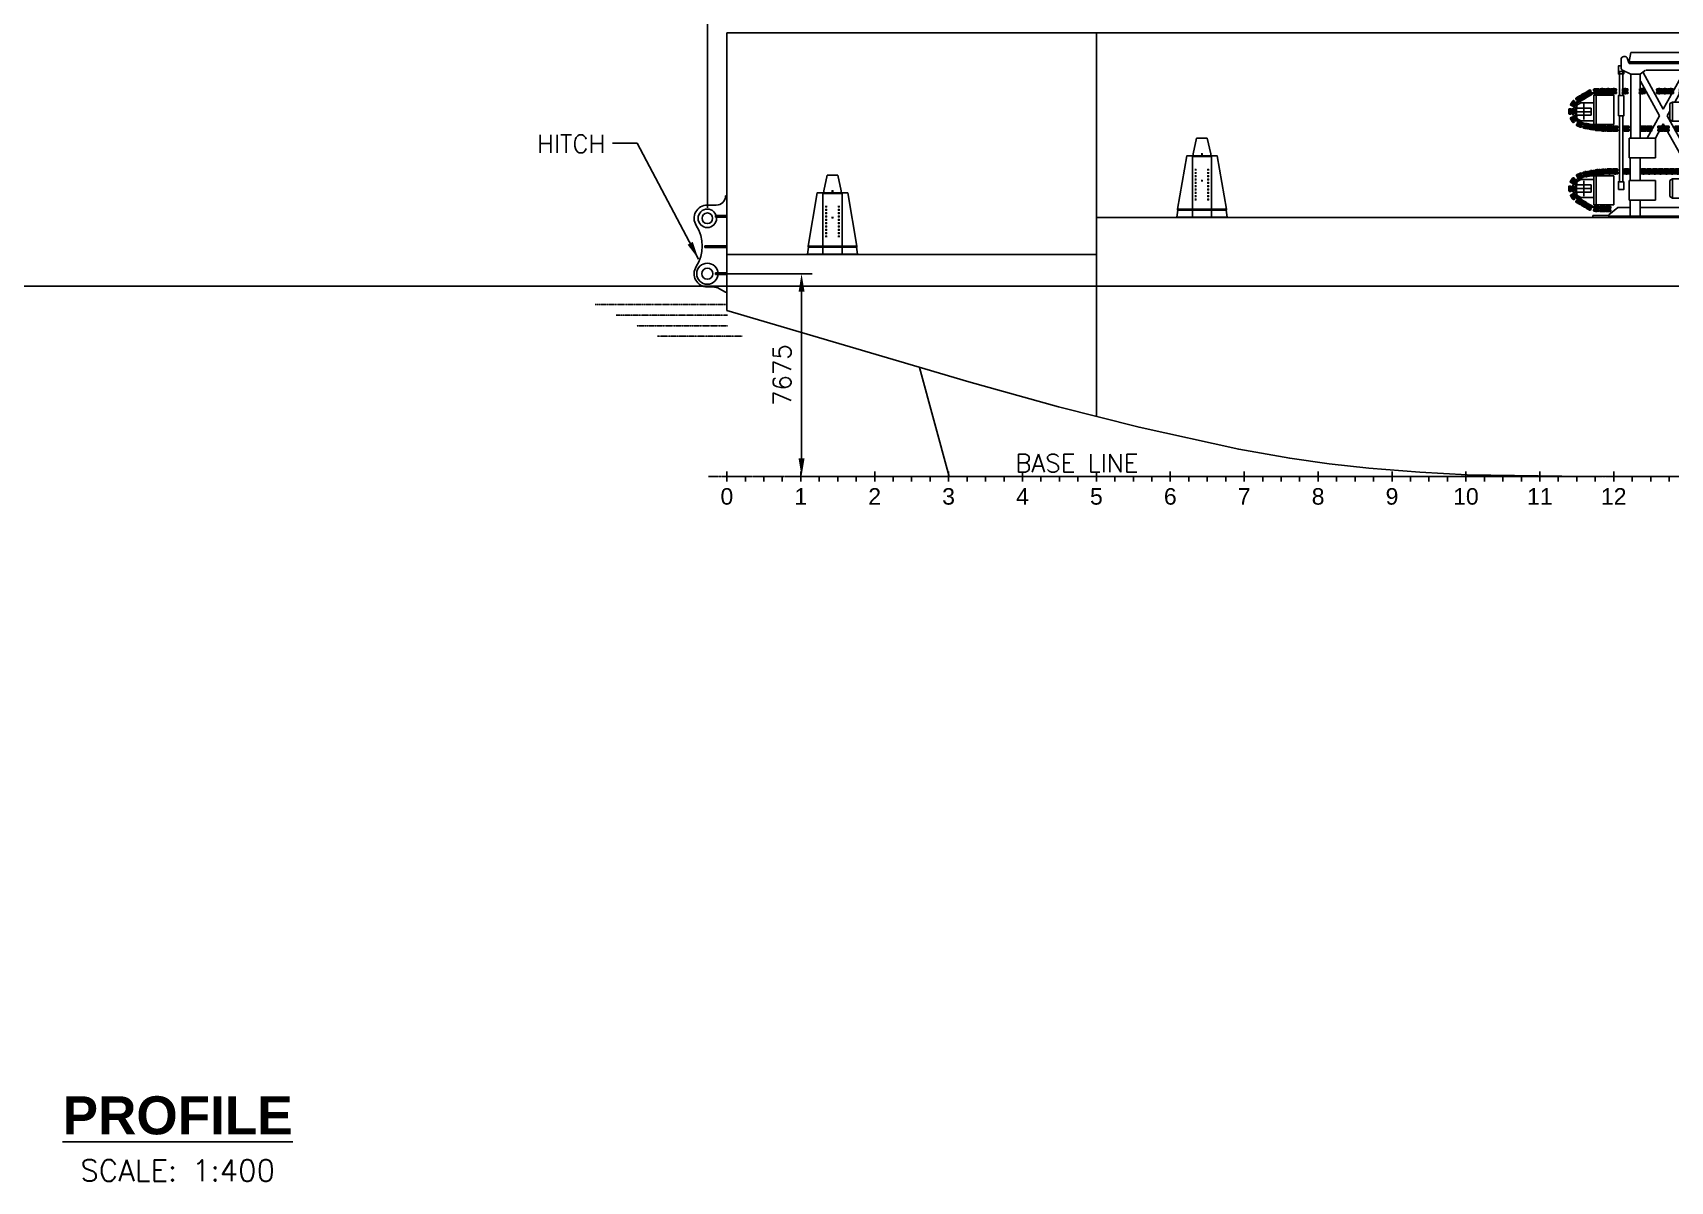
# Model space of a CAD drawing. Extents: x -77424 to 170509, y -26698 to 150000.
# Drawn here: x -26298 to 35741, y -26698 to 16803 of the extents above; entities that cross this region are included whole.
import ezdxf
from ezdxf.enums import TextEntityAlignment as Align

# ---------------------------------------------------------------- set-up
doc = ezdxf.new("R2010")
doc.units = 0
doc.header["$LTSCALE"] = 3.5
doc.header["$MEASUREMENT"] = 0
doc.header["$PDMODE"] = 35
doc.header["$PDSIZE"] = -1
doc.linetypes.add('CENTER2', pattern=[1.125, 0.75, -0.125, 0.125, -0.125])
doc.linetypes.add('E127-X-REF$0$CENTER2', pattern=[28.575, 19.05, -3.175, 3.175, -3.175])
doc.layers.get('0').update_dxf_attribs({"linetype": 'CONTINUOUS'})
doc.layers.get('DEFPOINTS').update_dxf_attribs({"color": 252, "linetype": 'CONTINUOUS'})
for name, color, linetype in [('2.15-TANKS', 4, 'CENTER2'), ('_REFERENCE', 253, 'CONTINUOUS'), ('DIM', 1, 'CONTINUOUS'), ('E127-X-REF$0$1.04-FRAMELINES', 2, 'E127-X-REF$0$CENTER2')]:
    doc.layers.add(name, color=color, linetype=linetype)
doc.styles.add('ARIALBOLD', font='arialbd.ttf')
doc.styles.add('E127-X-REF$0$USOS-Text', font='arial.ttf')
doc.styles.add('ROMANS', font='romans')
doc.dimstyles.new('400', dxfattribs={"dimscale": 400, "dimtxt": 1.7, "dimasz": 1.7, "dimexe": 1, "dimexo": 1, "dimgap": 1, "dimtad": 3, "dimdec": 0, "dimdsep": 46, "dimtxsty": 'ROMANS', "dimcen": 2.5, "dimclrd": 1, "dimclre": 1, "dimclrt": 2, "dimadec": 0, "dimazin": 0, "dimtfac": 1, "dimtdec": 0, "dimtmove": 0, "dimatfit": 3, "dimfxl": 2, "dimtolj": 1, "dimtzin": 0, "dimarcsym": 0})

# ---------------------------------------------------------------- blocks, each defined once
blk = doc.blocks.new('E127-X-REF$0$A$C379B12B5')
at = {"layer": '_REFERENCE'}
for p, q in [((-740, -2300), (-400, -2300)), ((-740, -5400), (-530, -5400)), ((-50, -5600), (-280, -5467)), ((-50, -5600), (0, -5600))]:
    blk.add_line(p, q, dxfattribs=at)
at = {"layer": '_REFERENCE', "ltscale": 0.2}
for p, q in [((-434, -2700), (0, -2700)), ((-434, -2760), (-434, -2700)), ((-434, -2760), (0, -2760)), ((-837, -3900), (-837, -3840)), ((-837, -3840), (0, -3840)), ((-837, -3900), (0, -3900)), ((-434, -4870), (0, -4870)), ((-434, -4930), (-434, -4870)), ((-434, -4930), (0, -4930))]:
    blk.add_line(p, q, dxfattribs=at)
at = {"layer": '_REFERENCE'}
blk.add_lwpolyline([(-50, -1950), (1, -1950, -0.414214)], format="xyb", dxfattribs=at)
for centre, radius in [((-740, -2800), 350), ((-740, -2800), 201), ((-740, -4900), 400), ((-740, -4900), 211)]:
    blk.add_circle(centre, radius, dxfattribs=at)
for centre, radius, start, end in [((-740, -2800), 500, 90, 212.82707), ((-400, -1950), 350, 270, 0), ((-2404, -3850), 1468, 327.95354, 32.04646), ((-740, -4900), 500, 147.17293, 270), ((-530, -5900), 500, 60, 90)]:
    blk.add_arc(centre, radius, start, end, dxfattribs=at)
blk = doc.blocks.new('*D13')
at = {"layer": 'DEFPOINTS', "color": 0}
for p in [(0, 19010), (0, 16805), (-740, 9776)]:
    blk.add_point(p, dxfattribs=at)
at = {"layer": 'DIM', "color": 1, "lineweight": -2, "ltscale": 0.1}
for p, q in [((-740, 10176), (-740, 19410)), ((0, 17205), (0, 19410)), ((-1420, 19010), (-2100, 19010)), ((-740, 19010), (0, 19010)), ((680, 19010), (1360, 19010))]:
    blk.add_line(p, q, dxfattribs=at)
at = {"layer": 'DIM', "color": 1}
for points in [[(-1420, 18897), (-1420, 19123), (-740, 19010)], [(680, 19123), (680, 18897), (0, 19010)]]:
    blk.add_solid(points, dxfattribs=at)
at = {"layer": 'DIM', "color": 2, "insert": (-370, 19750), "char_height": 680, "attachment_point": 5, "style": 'ROMANS'}
blk.add_mtext('740', dxfattribs=at)
blk = doc.blocks.new('*D14')
at = {"layer": 'DEFPOINTS', "color": 0}
for p in [(-741, 7675), (2830, 0), (8446, 0)]:
    blk.add_point(p, dxfattribs=at)
at = {"layer": 'DIM', "color": 1, "lineweight": -2, "ltscale": 0.1}
for p, q in [((-341, 7675), (3230, 7675)), ((2830, 6995), (2830, 680)), ((8046, 0), (2430, 0))]:
    blk.add_line(p, q, dxfattribs=at)
at = {"layer": 'DIM', "color": 1}
for points in [[(2943, 6995), (2717, 6995), (2830, 7675)], [(2717, 680), (2943, 680), (2830, 0)]]:
    blk.add_solid(points, dxfattribs=at)
at = {"layer": 'DIM', "color": 2, "insert": (2090, 3838), "char_height": 680, "attachment_point": 5, "rotation": 90, "style": 'ROMANS'}
blk.add_mtext('7675', dxfattribs=at)
blk = doc.blocks.new('structure')
for p, q in [((-1305, 5910), (-1230, 6250)), ((-1230, 6250), (1220, 6250)), ((1295, 5910), (1220, 6250)), ((-1605, 5679), (-1605, 5988)), ((-1230, 5440), (-1547, 5588)), ((-1359, 6020), (-1316, 5868)), ((-1305, 5910), (-1305, 5840)), ((-1305, 5900), (1295, 5900)), ((1295, 5840), (-1305, 5840)), ((-880, 5440), (-680, 5590)), ((670, 5590), (-657, 5590)), ((870, 5440), (670, 5590)), ((1220, 5440), (1537, 5588)), ((1295, 5910), (1295, 5840)), ((1349, 6020), (1306, 5868)), ((1595, 5679), (1595, 5988)), ((-1230, 5440), (-1230, 3015)), ((-880, 5440), (-1230, 5440)), ((-880, 5440), (-880, 3015)), ((-148, 3855), (-876, 5171)), ((-770, 5495), (-5, 4113)), ((771, 5514), (-5, 4113)), ((870, 5177), (425, 4374)), ((870, 5440), (870, 4385)), ((870, 5440), (1220, 5440)), ((1220, 5440), (1220, 4385)), ((239, 4317), (339, 4374)), ((339, 4374), (339, 3649)), ((339, 4374), (1716, 4374)), ((1716, 4374), (1716, 4262)), ((-148, 3855), (-613, 3015)), ((239, 4038), (138, 3855)), ((138, 3855), (880, 2515)), ((239, 4317), (239, 3707)), ((1397, 4262), (1810, 4262)), ((1397, 3762), (1397, 4262)), ((1810, 3762), (1397, 3762)), ((1716, 3762), (1716, 3649)), ((1810, 3762), (1810, 4262)), ((-305, 3015), (-5, 3557)), ((880, 1959), (-5, 3557)), ((239, 3707), (339, 3649)), ((339, 3649), (1716, 3649)), ((880, 1467), (880, 3600)), ((1245, 3639), (1245, 1467)), ((-1300, 3015), (-1300, 2265)), ((-300, 3015), (-1300, 3015)), ((-300, 2265), (-300, 3015)), ((-1300, 2265), (-300, 2265)), ((-1255, 1407), (-1255, 2265)), ((-880, 1407), (-880, 2265)), ((-1300, 1407), (-1300, 657)), ((-300, 1407), (-1300, 1407)), ((-300, 657), (-300, 1407)), ((239, 1410), (339, 1467)), ((239, 1410), (239, 800)), ((339, 1467), (339, 742)), ((339, 1467), (1716, 1467)), ((1397, 1355), (1810, 1355)), ((1397, 855), (1397, 1355)), ((1716, 1467), (1716, 1355)), ((1810, 855), (1810, 1355)), ((-1300, 657), (-300, 657)), ((-1255, 50), (-1255, 657)), ((-880, 50), (-880, 657)), ((239, 800), (339, 742)), ((339, 742), (1716, 742)), ((880, 50), (880, 742)), ((1245, 742), (1245, 50)), ((1810, 855), (1397, 855)), ((1716, 855), (1716, 742)), ((-1734, 390), (-2065, 100)), ((-2065, 100), (-2065, 50)), ((-1734, 390), (-1255, 390)), ((-880, 390), (880, 390)), ((1245, 390), (1724, 390)), ((2055, 100), (1724, 390)), ((2055, 50), (2055, 100))]:
    blk.add_line(p, q)
for points in [[(-1605, 5746), (-1705, 5746), (-1705, 5446), (-1505, 5446), (-1505, 5568)], [(1495, 5568), (1495, 5445), (1695, 5445), (1695, 5745), (1595, 5745)], [(1695, 4374), (1695, 4530), (1495, 4530), (1495, 4374)]]:
    blk.add_lwpolyline(points)
for points in [[(-1665, 4620), (-1545, 4620), (-1545, 5534), (-1665, 5534)], [(1535, 4531), (1655, 4531), (1655, 5445), (1535, 5445)], [(-1705, 3850), (-1505, 3850), (-1505, 4620), (-1705, 4620)], [(-1665, 1360), (-1545, 1360), (-1545, 3850), (-1665, 3850)], [(1535, 1478), (1655, 1478), (1655, 3562), (1535, 3562)], [(-1705, 1060), (-1505, 1060), (-1505, 1360), (-1705, 1360)], [(-2675, 0), (-2075, 0), (-2075, 80), (-2675, 80)], [(-2075, 0), (2065, 0), (2065, 50), (-2075, 50)]]:
    blk.add_lwpolyline(points, close=True)
for centre, start, end in [((-1505, 5679), 180, 245), ((1495, 5679), 295, 0)]:
    blk.add_arc(centre, 100, start, end)
blk.add_ellipse((-1480, 5988), major_axis=(-125, 0), ratio=0.965926, start_param=3.407731, end_param=6.283185)
at = {"extrusion": (0, 0, -1)}
blk.add_ellipse((1470, 5988), major_axis=(125, 0), ratio=0.965926, start_param=3.407731, end_param=6.283185, dxfattribs=at)
blk.add_point((0, 0))
blk = doc.blocks.new('pad')
for p, q in [((-105, 67), (-110, 14)), ((-110, 14), (-109, 9)), ((-97, 72), (-105, 67)), ((-102, 172), (-103, 168)), ((-103, 168), (-103, 135)), ((-102, 50), (102, 50)), ((-99, 120), (-99, 144)), ((-95, 156), (-98, 156)), ((-98, 145), (-95, 145)), ((-59, 72), (-97, 72)), ((-85, 77), (-96, 75)), ((-96, 75), (-96, 72)), ((-95, 158), (-94, 159)), ((-95, 158), (-95, 109)), ((-94, 111), (-95, 111)), ((-95, 109), (-94, 108)), ((94, 159), (-94, 159)), ((-94, 108), (-94, 111)), ((-13, 111), (-94, 111)), ((-94, 108), (-13, 108)), ((-94, 21), (104, 21)), ((-71, 188), (-92, 182)), ((-75, 77), (-85, 77)), ((84, 0), (-84, 0)), ((-76, 108), (-74, 72)), ((-75, 72), (-75, 77)), ((-10, 85), (-72, 85)), ((-68, 188), (68, 188)), ((-56, 21), (-56, 35)), ((-47, 21), (-47, 35)), ((-33, 64), (-32, 67)), ((-33, 64), (43, 64)), ((-28, 21), (-28, 35)), ((-27, 72), (27, 72)), ((-18, 21), (-18, 35)), ((-13, 111), (-13, 108)), ((-10, 103), (-10, 72)), ((-10, 103), (-5, 103)), ((-5, 109), (5, 109)), ((-5, 109), (-5, 72)), ((0, 217), (0, -31)), ((5, 109), (5, 72)), ((10, 103), (5, 103)), ((10, 103), (10, 72)), ((10, 85), (72, 85)), ((13, 111), (13, 108)), ((13, 111), (94, 111)), ((94, 108), (13, 108)), ((18, 21), (18, 35)), ((28, 21), (28, 35)), ((33, 64), (32, 67)), ((47, 21), (47, 35)), ((56, 21), (56, 35)), ((59, 72), (97, 72)), ((71, 188), (92, 182)), ((76, 108), (74, 72)), ((75, 72), (75, 77)), ((75, 77), (85, 77)), ((85, 77), (96, 75)), ((95, 158), (94, 159)), ((94, 108), (94, 111)), ((94, 111), (95, 111)), ((95, 109), (94, 108)), ((95, 158), (95, 109)), ((95, 156), (98, 156)), ((98, 145), (95, 145)), ((96, 75), (96, 72)), ((97, 72), (105, 67)), ((99, 120), (99, 144)), ((102, 172), (103, 168)), ((103, 168), (103, 135)), ((105, 67), (110, 14)), ((110, 14), (109, 9))]:
    blk.add_line(p, q)
for points in [[(-84, 0), (-85, 0), (-107, 6)], [(-35, 50), (-37, 55), (-44, 65), (-49, 69), (-55, 72), (-59, 72)], [(-18, 35), (-28, 35), (-47, 35), (-56, 35)], [(18, 35), (28, 35), (47, 35), (56, 35)], [(35, 50), (37, 55), (44, 65), (49, 69), (55, 72), (59, 72)], [(84, 0), (85, 0), (107, 6)]]:
    blk.add_lwpolyline(points)
for points in [[(-29, 136), (-19, 136), (-14, 127), (-19, 118), (-29, 118), (-34, 127)], [(29, 136), (19, 136), (14, 127), (19, 118), (29, 118), (34, 127)]]:
    blk.add_lwpolyline(points, close=True)
for centre, radius, start, end in [((-105, 14), 5, 175, 185), ((-106, 9), 3, 185, 255), ((-102, 45), 5, 90, 175), ((-98, 135), 5, 180, 258.46304), ((-91, 120), 7.5, 180, 237.76905), ((-37, -11), 50, 67.60119, 112.39881), ((-27, 67), 5, 90, 175), ((37, -11), 50, 67.60119, 112.39881), ((27, 67), 5, 5, 90), ((91, 120), 7.5, 302.23095, 0), ((98, 135), 5, 281.53696, 0), ((102, 45), 5, 5, 90), ((106, 9), 3, 285, 355), ((105, 14), 5, 355, 5)]:
    blk.add_arc(centre, radius, start, end)
for centre, major_axis, ratio, start_param, end_param in [((-88, 169), (15, 0), 0.939926, 1.865031, 2.903271), ((-98, 183), (0, -27.4), 0.182385, 5.127165, 6.283185), ((-86, 144), (-12, 0), 0.976709, 6.192132, 6.283185), ((-98, 150), (5, 0), 0.976709, 4.521168, 4.712389), ((-68, 176), (13, 0), 0.939926, 1.570796, 1.865031)]:
    blk.add_ellipse(centre, major_axis=major_axis, ratio=ratio, start_param=start_param, end_param=end_param)
at = {"extrusion": (0, 0, -1)}
for centre, major_axis, ratio, start_param, end_param in [((0, 104), (15, 0), 0.976616, 3.627111, 5.797667), ((0, 101), (-15, 0), 0.976616, 0.485518, 2.656075), ((68, 176), (-13, 0), 0.939926, 1.570796, 1.865031), ((88, 169), (-15, 0), 0.939926, 1.865031, 2.903271), ((98, 183), (0, -27.4), 0.182385, 5.127165, 6.283185), ((98, 150), (-5, 0), 0.976709, 4.521168, 4.712389), ((86, 144), (12, 0), 0.976709, 6.192132, 6.283185)]:
    blk.add_ellipse(centre, major_axis=major_axis, ratio=ratio, start_param=start_param, end_param=end_param, dxfattribs=at)
blk = doc.blocks.new('tracks')
for p, q in [((-3130, 4352), (-3280, 4265)), ((-2640, 4352), (-3130, 4352)), ((-2640, 3532), (-2640, 4637)), ((-2640, 4637), (-1880, 4637)), ((-2555, 4637), (-2555, 3532)), ((-1880, 4637), (-1880, 3532)), ((1870, 4637), (2545, 4637)), ((1870, 4637), (1870, 3532)), ((2096, 4419), (2096, 3604)), ((2221, 4419), (2096, 4419)), ((2221, 3604), (2221, 4419)), ((2545, 4637), (2545, 4159)), ((-3330, 4157), (-3330, 3867)), ((-3330, 4157), (-3290, 4157)), ((-3330, 3867), (-3290, 3867)), ((-3290, 4157), (-3290, 3867)), ((-2740, 4147), (-3290, 4147)), ((-3290, 3947), (-3290, 3877)), ((-2740, 3877), (-3290, 3877)), ((-3280, 4265), (-3280, 4147)), ((-3280, 3877), (-3280, 3759)), ((-3280, 3759), (-3130, 3672)), ((-2740, 3877), (-2740, 4147)), ((2221, 4187), (2545, 4187)), ((2545, 3732), (2221, 3732)), ((2393, 3922), (2393, 4102)), ((2453, 4102), (2393, 4102)), ((2453, 3922), (2393, 3922)), ((2453, 4102), (2498, 4147)), ((2453, 3922), (2453, 4102)), ((2453, 3922), (2498, 3877)), ((2498, 3864), (2498, 4159)), ((2852, 4159), (2498, 4159)), ((2498, 3864), (2498, 4159)), ((2852, 3864), (2498, 3864)), ((2545, 3864), (2545, 3532)), ((-3130, 3672), (-2640, 3672)), ((-2640, 3532), (-1880, 3532)), ((1870, 3532), (2545, 3532)), ((2221, 3604), (2096, 3604)), ((-3330, 960), (-3330, 1250)), ((-3330, 1250), (-3290, 1250)), ((-3290, 960), (-3290, 1250)), ((-3280, 1358), (-3130, 1445)), ((-3280, 1240), (-3280, 1358)), ((-3130, 1445), (-2640, 1445)), ((-2640, 1585), (-1880, 1585)), ((-2640, 1585), (-2640, 480)), ((-2555, 480), (-2555, 1585)), ((-1880, 480), (-1880, 1585)), ((1870, 1585), (2545, 1585)), ((1870, 480), (1870, 1585)), ((2096, 698), (2096, 1513)), ((2221, 1513), (2096, 1513)), ((2221, 1513), (2221, 698)), ((2545, 1385), (2221, 1385)), ((2498, 1253), (2498, 958)), ((2852, 1253), (2498, 1253)), ((2498, 1253), (2498, 958)), ((2545, 1253), (2545, 1585)), ((-3330, 960), (-3290, 960)), ((-2740, 1240), (-3290, 1240)), ((-3290, 1170), (-3290, 1240)), ((-2740, 970), (-3290, 970)), ((-3280, 852), (-3280, 970)), ((-3130, 765), (-3280, 852)), ((-2640, 765), (-3130, 765)), ((-2740, 1240), (-2740, 970)), ((2221, 698), (2096, 698)), ((2221, 930), (2545, 930)), ((2393, 1195), (2393, 1015)), ((2453, 1195), (2393, 1195)), ((2453, 1015), (2393, 1015)), ((2453, 1195), (2498, 1240)), ((2453, 1195), (2453, 1015)), ((2453, 1015), (2498, 970)), ((2852, 958), (2498, 958)), ((2545, 480), (2545, 958)), ((-2640, 480), (-1880, 480)), ((1870, 480), (2545, 480))]:
    blk.add_line(p, q)
at = {"linetype": 'Continuous'}
for p, q in [((-3310, 4012), (-2720, 4012)), ((-3015, 4307), (-3015, 3717)), ((2758, 4012), (3333, 4012)), ((3045, 4300), (3045, 3725)), ((-3015, 810), (-3015, 1400)), ((3045, 818), (3045, 1393)), ((-3310, 1105), (-2720, 1105)), ((2758, 1105), (3333, 1105))]:
    blk.add_line(p, q, dxfattribs=at)
for centre, radius in [((3045, 4012), 243), ((3045, 4012), 135), ((3045, 1105), 243), ((3045, 1105), 135)]:
    blk.add_circle(centre, radius)
for centre in [(3045, 4012), (3045, 1105)]:
    blk.add_arc(centre, 450, 199.13395, 160.86605)
blk.add_point((0, 0))
for p, rotation in [((-3320, 4252), 54.5), ((-3146, 4412), 30.371236057818), ((-2960, 4522), 30.371236057818), ((-2774, 4631), 30.371236057818), ((-2537, 4690), 3.62), ((2675, 4667), 334.330391095817), ((2870, 4573), 334.330391095817), ((3065, 4480), 334.330391095817), ((3259, 4386), 334.330391095817), ((3259, 4386), 334.330391095818), ((3421, 4186), 295.629864612967), ((-3396, 4020), 89), ((-3327, 3783), 122.57), ((3342, 3724), 226.629864612967), ((3453, 3943), 261.129864612967), ((-3138, 3627), 156.78), ((-2918, 3563), 170), ((-2705, 3526), 170), ((-2486, 3488), 175.24), ((-2271, 3470), 175.24), ((-2050, 3462), 180), ((-1834, 3462), 180), ((-1402, 3462), 180), ((-755, 3462), 180), ((-539, 3462), 180), ((-107, 3462), 180), ((109, 3462), 180), ((541, 3462), 180), ((757, 3462), 180), ((1404, 3462), 180), ((1836, 3462), 180), ((2052, 3462), 180), ((2272, 3470), 183.94), ((2489, 3507), 187.03), ((2703, 3533), 187.03), ((2917, 3560), 187.03), ((3137, 3602), 194.26)]:
    blk.add_blockref('pad', p, dxfattribs=dict(rotation=rotation))
for p in [(-2317, 4697), (-2101, 4697), (-1885, 4697), (-1453, 4697), (-806, 4697), (-158, 4697), (58, 4697), (274, 4697), (706, 4697), (1353, 4697), (1785, 4697), (2001, 4697), (2217, 4697), (2433, 4697)]:
    blk.add_blockref('pad', p)
at = {"xscale": -1}
for p, rotation in [((-2271, 1647), 4.76), ((2272, 1647), 356.06), ((-3327, 1334), 57.43), ((-3138, 1490), 23.22), ((-2918, 1554), 10), ((-2705, 1591), 10), ((-2486, 1629), 4.76), ((2489, 1610), 352.97), ((2703, 1584), 352.97), ((2917, 1557), 352.97), ((3137, 1515), 345.74), ((3342, 1393), 313.370135387033), ((3453, 1174), 278.870135387033), ((-3396, 1097), 91), ((-3320, 865), 125.5), ((-3146, 705), 149.628763942182), ((-2960, 595), 149.628763942182), ((3065, 637), 205.669608904183), ((3259, 731), 205.669608904183), ((3259, 731), 205.669608904182), ((3421, 931), 244.370135387033), ((-2774, 486), 149.628763942182), ((-2537, 427), 176.38), ((-2317, 420), 180), ((-2101, 420), 180), ((2001, 420), 180), ((2217, 420), 180), ((2433, 420), 180), ((2675, 450), 205.669608904183), ((2870, 544), 205.669608904183)]:
    blk.add_blockref('pad', p, dxfattribs=dict(at, rotation=rotation))
for p in [(-2050, 1655), (-1834, 1655), (-1402, 1655), (-755, 1655), (-539, 1655), (-323, 1655), (-107, 1655), (109, 1655), (325, 1655), (541, 1655), (757, 1655), (1404, 1655), (1836, 1655), (2052, 1655)]:
    blk.add_blockref('pad', p, dxfattribs=at)
blk = doc.blocks.new('E127-X-REF$0$FRAMELINE2')
at = {"layer": 'E127-X-REF$0$1.04-FRAMELINES', "linetype": 'E127-X-REF$0$CENTER2'}
for p, q in [((-700, 0), (158200, 0)), ((0, -188), (0, 187)), ((1400, -188), (1400, 0)), ((2100, -188), (2100, 0)), ((2800, -188), (2800, 187)), ((3500, -188), (3500, 0)), ((4900, -188), (4900, 0)), ((5600, -188), (5600, 187)), ((7000, -188), (7000, 0)), ((7700, -188), (7700, 0)), ((8400, -188), (8400, 187)), ((9100, -188), (9100, 0)), ((9800, -188), (9800, 0)), ((11200, -188), (11200, 187)), ((11900, -188), (11900, 0)), ((13300, -188), (13300, 0)), ((14000, -188), (14000, 187)), ((14700, -188), (14700, 0)), ((15400, -188), (15400, 0)), ((16800, -188), (16800, 187)), ((17500, -188), (17500, 0)), ((18900, -188), (18900, 0)), ((19600, -188), (19600, 187)), ((21000, -188), (21000, 0)), ((22400, -188), (22400, 187)), ((23100, -188), (23100, 0)), ((24500, -188), (24500, 0)), ((25200, -188), (25200, 187)), ((26600, -188), (26600, 0)), ((27300, -188), (27300, 0)), ((28000, -188), (28000, 187)), ((28700, -188), (28700, 0)), ((29400, -188), (29400, 0)), ((30800, -188), (30800, 187)), ((32200, -188), (32200, 0)), ((32900, -188), (32900, 0)), ((33600, -188), (33600, 187)), ((34300, -188), (34300, 0)), ((35000, -188), (35000, 0)), ((700, -188), (700, 0)), ((4200, -188), (4200, 0)), ((6300, -188), (6300, 0)), ((10500, -188), (10500, 0)), ((12600, -188), (12600, 0)), ((16100, -188), (16100, 0)), ((18200, -188), (18200, 0)), ((20300, -188), (20300, 0)), ((21700, -188), (21700, 0)), ((23800, -188), (23800, 0)), ((25900, -188), (25900, 0)), ((30100, -188), (30100, 0)), ((31500, -188), (31500, 0)), ((35700, -188), (35700, 0))]:
    blk.add_line(p, q, dxfattribs=at)
at = {"layer": 'E127-X-REF$0$1.04-FRAMELINES', "color": 7, "linetype": 'E127-X-REF$0$CENTER2', "style": 'E127-X-REF$0$USOS-Text'}
for s, p in [('0', (0, -446)), ('1', (2800, -446)), ('2', (5600, -446)), ('3', (8400, -446)), ('4', (11200, -446)), ('5', (14000, -446)), ('6', (16800, -446)), ('7', (19600, -446)), ('8', (22400, -446)), ('9', (25200, -446)), ('10', (28000, -446)), ('11', (30800, -446)), ('12', (33600, -446))]:
    blk.add_text(s, height=625, dxfattribs=at).set_placement(p, align=Align.TOP_CENTER)
blk = doc.blocks.new('S1200_outlint')
at = {"lineweight": -3}
for p, q in [((153358, 16800), (0, 16800)), ((0, 16800), (0, 6279)), ((14000, 16800), (14000, 2261)), ((150019, 9800), (14000, 9800)), ((14000, 8400), (0, 8400)), ((7303, 4126), (8423, 0)), ((8423, 0), (32167, 0)), ((33726, 0), (150026, 0))]:
    blk.add_line(p, q, dxfattribs=at)
blk.add_lwpolyline([(0, 6279), (7496, 4069), (9163, 3584), (12568, 2634), (15619, 1859), (19394, 1028), (21327, 689), (22821, 479), (24328, 311), (26259, 154), (28043, 63), (31632, 2), (33728, 0)])
blk.add_point((0, 0))
blk.add_blockref('E127-X-REF$0$FRAMELINE2', (0, 0), dxfattribs=at)
blk = doc.blocks.new('BR_fixed')
for p, q in [((202, 3010), (-202, 3010)), ((-36, 2400), (36, 2400)), ((0, 2436), (0, 2364)), ((-276, 1816), (-203, 1816)), ((-276, 1691), (-203, 1691)), ((-276, 1566), (-203, 1566)), ((-276, 1441), (-203, 1441)), ((-276, 1316), (-203, 1316)), ((-240, 1853), (-240, 1780)), ((-240, 1728), (-240, 1655)), ((-240, 1603), (-240, 1530)), ((-240, 1478), (-240, 1405)), ((-240, 1353), (-240, 1280)), ((-36, 1400), (36, 1400)), ((0, 1436), (0, 1364)), ((276, 1816), (203, 1816)), ((276, 1691), (203, 1691)), ((276, 1566), (203, 1566)), ((276, 1441), (203, 1441)), ((276, 1316), (203, 1316)), ((240, 1853), (240, 1780)), ((240, 1728), (240, 1655)), ((240, 1603), (240, 1530)), ((240, 1478), (240, 1405)), ((240, 1353), (240, 1280)), ((-276, 1191), (-203, 1191)), ((-276, 1066), (-203, 1066)), ((-276, 941), (-203, 941)), ((-276, 816), (-203, 816)), ((-276, 691), (-203, 691)), ((-240, 1228), (-240, 1155)), ((-240, 1103), (-240, 1030)), ((-240, 978), (-240, 905)), ((-240, 853), (-240, 780)), ((-240, 728), (-240, 655)), ((276, 1191), (203, 1191)), ((276, 1066), (203, 1066)), ((276, 941), (203, 941)), ((276, 816), (203, 816)), ((276, 691), (203, 691)), ((240, 1228), (240, 1155)), ((240, 1103), (240, 1030)), ((240, 978), (240, 905)), ((240, 853), (240, 780)), ((240, 728), (240, 655)), ((-911, 280), (-950, 22)), ((911, 280), (950, 22))]:
    blk.add_line(p, q)
for points in [[(-330, 2339), (-330, 2414), (-202, 3010)], [(330, 2339), (330, 2414), (202, 3010)], [(-925, 319), (-579, 2339), (0, 2339)], [(925, 319), (579, 2339), (0, 2339)]]:
    blk.add_lwpolyline(points)
for points in [[(-365, 19), (365, 19), (365, 2310), (-365, 2310)], [(-965, 0), (965, 0), (965, 19), (-965, 19)], [(-925, 280), (926, 280), (926, 319), (-925, 319)]]:
    blk.add_lwpolyline(points, close=True)

msp = doc.modelspace()

# ---------------------------------------------------------------- linework, layer by layer
at = {"color": 4}
msp.add_line((151476.5, 7199.9), (-77423.6, 7205), dxfattribs=at)
at = {"color": 3}
msp.add_line((-4717.6, 7199.9), (291.8, 7199.9), dxfattribs=at)
msp.add_point((0, 0))
at = {"layer": '2.15-TANKS'}
for p, q in [((-4986.8, 6506.3), (22.6, 6506.3)), ((-4199.6, 6106.3), (22.6, 6106.3)), ((-3412.4, 5706.3), (22.6, 5706.3)), ((-2625.3, 5306.3), (578.7, 5306.3))]:
    msp.add_line(p, q, dxfattribs=at)

# ---------------------------------------------------------------- block references
at = {"layer": '_REFERENCE'}
for name, p in [('S1200_outlint', (0, 0)), ('structure', (35484, 9800)), ('tracks', (35484, 9800)), ('BR_fixed', (18000, 9800)), ('BR_fixed', (4000, 8400)), ('E127-X-REF$0$A$C379B12B5', (0, 12575))]:
    msp.add_blockref(name, p, dxfattribs=at)

# ---------------------------------------------------------------- texts
at = {"layer": 'DIM', "color": 2, "char_height": 680, "attachment_point": 5, "style": 'ROMANS'}
for s, insert in [('HITCH', (-5895.6, 12593.3)), ('BASE LINE', (13260.6, 501.3))]:
    msp.add_mtext(s, dxfattribs=dict(at, insert=insert))
at = {"layer": 'DIM', "color": 3, "insert": (-20807.7, -25089.9), "char_height": 1440, "attachment_point": 5, "style": 'ARIALBOLD'}
msp.add_mtext('\\A1;{\\LPROFILE\\P\\Fromans|c0;\\H0.56667x;\\l\\C2;SCALE: 1:400}', dxfattribs=at)

# ---------------------------------------------------------------- dimensions: what is measured, and where the dimension line sits
at = {"layer": 'DIM', "ltscale": 0.1}
dim = msp.add_linear_dim(base=(0, 19009.9), p1=(-740, 9776), p2=(0, 16805.4), dimstyle='400', override={"dimtdec": 2, "dimtolj": 0, "dimtzin": 8}, dxfattribs=at)
dim.commit()
dim.dimension.update_dxf_attribs({"geometry": '*D13', "text_midpoint": (-370, 19009.9), "dimtype": 160})
dim = msp.add_linear_dim(base=(2829.8, 0), p1=(-740.7, 7675.4), p2=(8446, 0), angle=90, dimstyle='400', override={"dimtdec": 2, "dimtolj": 0, "dimtzin": 8}, dxfattribs=at)
dim.commit()
dim.dimension.update_dxf_attribs({"geometry": '*D14', "text_midpoint": (2829.8, 3837.7), "dimtype": 160})

# ---------------------------------------------------------------- leaders
msp.add_leader([(-1070.2, 8226.7), (-3400.3, 12624.9), (-4327.3, 12624.9)], dimstyle='400', override={"dimtdec": 2, "dimtolj": 0, "dimtzin": 8}, dxfattribs=at)

doc.saveas('drawing.dxf')
